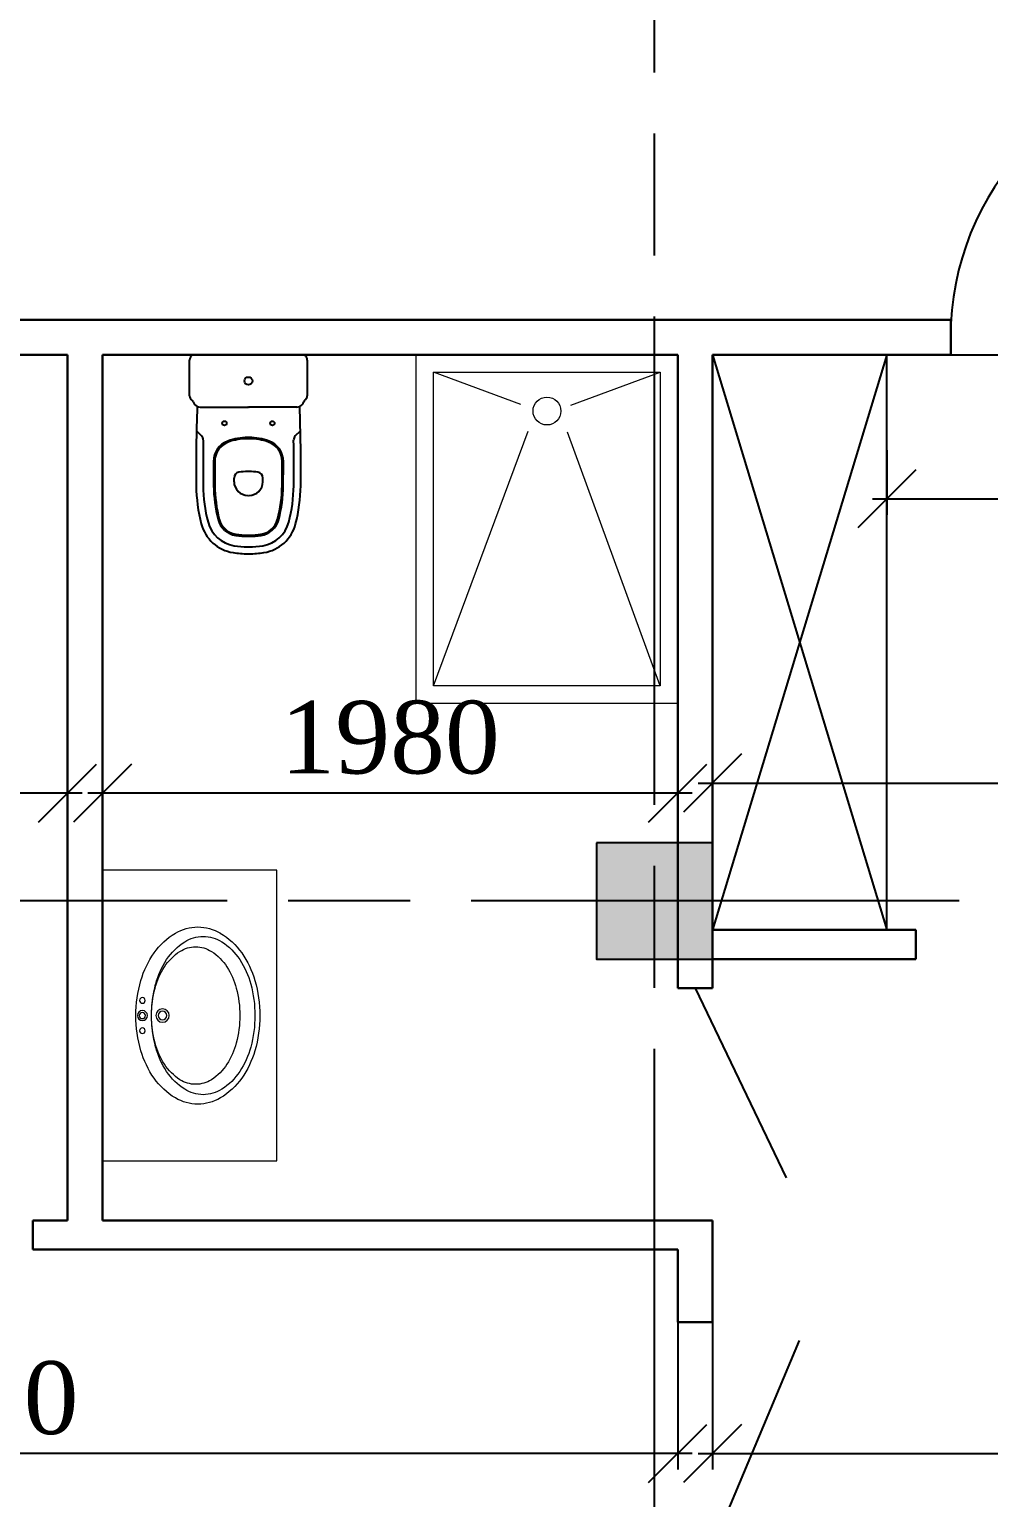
# Model space of a CAD drawing. Header units: inches. Extents: x 2870606 to 3671143, y -733551 to -473558.
# Drawn here: x 3320420 to 3323722, y -514477 to -509423 of the extents above; entities that cross this region are included whole.
import ezdxf

# ---------------------------------------------------------------- set-up
doc = ezdxf.new("R2010")
doc.units = ezdxf.units.IN
doc.header["$MEASUREMENT"] = 0
doc.linetypes.add('ACAD_ISO08W100', pattern=[36, 24, -3, 6, -3])
doc.layers.add('_0', color=7, linetype='Continuous', lineweight=25)
doc.layers.add('SANFURN', color=140, linetype='Continuous')
doc.styles.add('J~stule', font='dutch.ttf')
doc.dimstyles.new('J~style', dxfattribs={"dimscale": 100, "dimtxt": 2.5, "dimasz": 2, "dimexe": 0.55, "dimexo": 0.725, "dimtad": 1, "dimdec": 0, "dimdsep": 46, "dimtxsty": 'J~stule', "dimblk": 'OBLIQUE', "dimcen": 2, "dimdle": 0.5, "dimadec": 0, "dimazin": 0, "dimtfac": 1, "dimtdec": 0, "dimtmove": 0, "dimatfit": 3, "dimfxl": 1, "dimarcsym": 0})

# ---------------------------------------------------------------- blocks, each defined once
blk = doc.blocks.new('uouyotyolt')
at = {"layer": 'SANFURN', "lineweight": 15}
for p, q in [((2860162.5, 280610.8), (2860049, 280918.8)), ((2861129, 280918.8), (2860255.1, 280599.2)), ((2861129, 280138.8), (2860252.6, 280464.1)), ((2860160.6, 280439.1), (2860049, 280138.8))]:
    blk.add_line(p, q, dxfattribs=at)
for points in [[(2859989, 280078.8), (2859989, 280978.8), (2861189, 280978.8), (2861189, 280078.8)], [(2860049, 280138.8), (2860049, 280918.8), (2861129, 280918.8), (2861129, 280138.8)]]:
    blk.add_lwpolyline(points, close=True, dxfattribs=at)
blk.add_circle((2860182.8, 280528.8), 48, dxfattribs=at)
blk = doc.blocks.new('cu')
at = {"layer": '_0'}
for p, q in [((0, 0), (0, 186.3)), ((18.2, 200), (141, 200)), ((180, 164), (180, 0)), ((279, 158.9), (261.5, 176.4)), ((0, -2.5), (0, 0)), ((180, -2.5), (180, 0)), ((437, 47), (424.3, 47)), ((0, -5), (0, -2.5)), ((0, -191.3), (0, -5)), ((180, -2.5), (180, -5)), ((180, -169), (180, -5)), ((437, -52), (424.3, -52)), ((279, -163.9), (261.5, -181.4)), ((141, -205), (18.2, -205))]:
    blk.add_line(p, q, dxfattribs=at)
for centre, radius in [((236, 80), 7.5), ((90.2, -2.5), 13.5), ((90.2, -2.5), 13.5), ((236, -85), 7.5)]:
    blk.add_circle(centre, radius, dxfattribs=at)
for centre, radius, start, end in [((8, 186.3), 8, 155.2115, 180), ((18.2, 180), 20, 90, 150.9831), ((141, 181), 19, 34.9372, 90), ((164.8, 197.6), 10, 214.9372, 253.7848), ((155, 164), 25, 23.3776, 73.7848), ((383, -5322.3), 5500, 89.2905, 92.1362), ((155, 164), 25, 360, 23.3776), ((293.1, 173), 20, 225, 270.9364), ((383, -5322.3), 5476, 89.2905, 90.9364), ((444.2, -372.6), 526, 75.4605, 89.2905), ((444.2, -372.6), 550, 75.4605, 89.2905), ((548.7, 30), 134, 8.8162, 75.4605), ((367.5, 42.7), 75, 90.1648, 160.016), ((367.5, 42.7), 71, 90.1648, 160.016), ((383, -5322.3), 5440, 89.2905, 90.1648), ((383, -5322.3), 5436, 89.2905, 90.1648), ((444.2, -372.6), 490, 75.4605, 89.2905), ((444.2, -372.6), 486, 75.4605, 89.2905), ((548.7, 30), 74, 8.8162, 75.4605), ((548.7, 30), 110, 8.8162, 75.4605), ((485, 0), 200, 160.016, 180), ((485, 0), 196, 160.016, 180), ((548.7, 30), 70, 8.8162, 75.4605), ((355, 0), 330, 0, 8.8162), ((485, 0), 200, 180, 180.7162), ((485, 0), 196, 180, 180.7308), ((582, 0), 180, 170.2849, 180), ((424.3, 27), 20, 90, 170.2849), ((437, 0), 47, 0, 90), ((437, 0), 47, 356.9509, 0), ((355, 0), 266, 0, 8.8162), ((355, 0), 266, 359.4615, 0), ((355, 0), 270, 0, 8.8162), ((355, 0), 270, 359.4695, 0), ((355, 0), 306, 0, 8.8162), ((355, 0), 306, 359.5319, 0), ((485, -5), 200, 179.2838, 180), ((485, -5), 200, 180, 199.984), ((485, -5), 196, 179.2692, 180), ((485, -5), 196, 180, 199.984), ((582, 0), 180, 180, 180.7958), ((582, -5), 180, 179.2042, 180), ((582, -5), 180, 180, 189.7151), ((424.3, -32), 20, 189.7151, 270), ((437, -5), 47, 270, 0), ((437, -5), 47, 0, 3.0491), ((548.7, -35), 70, 284.5395, 351.1838), ((548.7, -35), 74, 284.5395, 351.1838), ((355, -5), 266, 351.1838, 0), ((355, -5), 266, 0, 0.5385), ((355, -5), 270, 351.1838, 0), ((355, -5), 270, 0, 0.5305), ((355, -5), 306, 351.1838, 0), ((355, -5), 306, 0, 0.4681), ((355, -5), 330, 351.1838, 0), ((355, 0), 330, 359.5659, 0), ((355, -5), 330, 0, 0.4341), ((367.5, -47.7), 75, 199.984, 269.8352), ((367.5, -47.7), 71, 199.984, 269.8352), ((548.7, -35), 110, 284.5395, 351.1838), ((548.7, -35), 134, 284.5395, 351.1838), ((383, 5317.3), 5436, 269.8352, 270.7095), ((383, 5317.3), 5440, 269.8352, 270.7095), ((444.2, 367.6), 486, 270.7095, 284.5395), ((444.2, 367.6), 490, 270.7095, 284.5395), ((444.2, 367.6), 526, 270.7095, 284.5395), ((8, -191.3), 8, 180, 204.7885), ((18.2, -185), 20, 209.0169, 270), ((141, -186), 19, 270, 325.0628), ((164.8, -202.6), 10, 106.2152, 145.0628), ((155, -169), 25, 286.2152, 336.6224), ((155, -169), 25, 336.6224, 0), ((383, 5317.3), 5500, 267.8638, 270.7095), ((293.1, -178), 20, 89.0636, 135), ((383, 5317.3), 5476, 269.0636, 270.7095), ((444.2, 367.6), 550, 270.7095, 284.5395)]:
    blk.add_arc(centre, radius, start, end, dxfattribs=at)
blk = doc.blocks.new('ITYIR6')
at = {"lineweight": 13, "elevation": -58.9}
blk.add_lwpolyline([(2899772.1, 225462.1), (2899772.1, 224862.1), (2898772.1, 224862.1), (2898772.1, 225462.1)], dxfattribs=at)
at = {"lineweight": 13}
for centre, radius in [((2899219.9, 225324.7, -58.9), 9.72), ((2899272.1, 225324.7, -58.9), 17.3), ((2899272.1, 225324.7, -58.9), 10.5), ((2899324.1, 225324.7, -58.9), 9.72), ((2899272.1, 225255.3, -58.9), 23.1), ((2899272.1, 225255.3, -58.9), 14.7)]:
    blk.add_circle(centre, radius, dxfattribs=at)
for centre, radius, start, end in [((2899240.6, 225021.4, -58.9), 321.1, 106.1623, 124.9793), ((2899272.1, 224912.8, -58.9), 434.2, 90, 106.1623), ((2899272.1, 224912.8, -58.9), 434.2, 73.8377, 90), ((2899303.6, 225021.4, -58.9), 321.1, 55.0207, 73.8377), ((2899192.5, 225090.2, -58.9), 237.1, 124.9793, 149.3739), ((2899240.4, 224994.9, -58.9), 294.2, 105.1466, 123.1651), ((2899243.9, 225032.2, -58.9), 257.5, 104.9001, 122.7157), ((2899272.1, 224878, -58.9), 415.4, 90, 105.1466), ((2899272.1, 224926.1, -58.9), 367.3, 90, 104.9001), ((2899272.1, 224926.1, -58.9), 367.3, 75.0999, 90), ((2899272.1, 224878, -58.9), 415.4, 74.8534, 90), ((2899300.3, 225032.2, -58.9), 257.5, 57.2843, 75.0999), ((2899303.7, 224994.9, -58.9), 294.2, 56.8349, 74.8534), ((2899351.7, 225090.2, -58.9), 237.1, 30.6261, 55.0207), ((2899119, 225133.7, -58.9), 151.8, 149.3739, 180), ((2899192.1, 225068.8, -58.9), 205.9, 123.1651, 147.6324), ((2899200.8, 225099.1, -58.9), 177.9, 122.7157, 147.1854), ((2899343.3, 225099.1, -58.9), 177.9, 32.8146, 57.2843), ((2899352, 225068.8, -58.9), 205.9, 32.3676, 56.8349), ((2899425.1, 225133.7, -58.9), 151.8, 0, 30.6261), ((2899118.7, 225115.4, -58.9), 119, 147.6324, 180), ((2899135.5, 225141.3, -58.9), 100.1, 147.1854, 180), ((2899408.7, 225141.3, -58.9), 100.1, 0, 32.8146), ((2899425.4, 225115.4, -58.9), 119, 0, 32.3676), ((2899119, 225133.7, -58.9), 151.8, 180, 210.6261), ((2899118.7, 225115.4, -58.9), 119, 180, 212.3676), ((2899135.5, 225141.3, -58.9), 100.1, 180, 212.8146), ((2899408.7, 225141.3, -58.9), 100.1, 327.1854, 0), ((2899425.4, 225115.4, -58.9), 119, 327.6324, 0), ((2899425.1, 225133.7, -58.9), 151.8, 329.3739, 0), ((2899200.8, 225183.4, -58.9), 177.9, 212.8146, 237.2843), ((2899343.3, 225183.4, -58.9), 177.9, 302.7157, 327.1854), ((2899192.5, 225177.2, -58.9), 237.1, 210.6261, 235.0207), ((2899192.1, 225161.9, -58.9), 205.9, 212.3676, 236.8349), ((2899243.9, 225250.4, -58.9), 257.5, 237.2843, 255.0999), ((2899300.3, 225250.4, -58.9), 257.5, 284.9001, 302.7157), ((2899352, 225161.9, -58.9), 205.9, 303.1651, 327.6324), ((2899351.7, 225177.2, -58.9), 237.1, 304.9793, 329.3739), ((2899240.6, 225246, -58.9), 321.1, 235.0207, 253.8377), ((2899240.4, 225235.8, -58.9), 294.2, 236.8349, 254.8534), ((2899272.1, 225356.5, -58.9), 367.3, 255.0999, 270), ((2899272.1, 225356.5, -58.9), 367.3, 270, 284.9001), ((2899303.7, 225235.8, -58.9), 294.2, 285.1466, 303.1651), ((2899303.6, 225246, -58.9), 321.1, 286.1623, 304.9793), ((2899272.1, 225354.6, -58.9), 434.2, 253.8377, 270), ((2899272.1, 225352.7, -58.9), 415.4, 254.8534, 270), ((2899272.1, 225352.7, -58.9), 415.4, 270, 285.1466), ((2899272.1, 225354.6, -58.9), 434.2, 270, 286.1623)]:
    blk.add_arc(centre, radius, start, end, dxfattribs=at)
blk = doc.blocks.new('_Oblique')
at = {"color": 0, "linetype": 'ByBlock', "lineweight": -2}
blk.add_line((-0.5, -0.5), (0.5, 0.5), dxfattribs=at)
blk = doc.blocks.new('*D547')
at = {"color": 0, "lineweight": -2, "transparency": 16777216}
for p, q in [((3317772, -513695.6), (3317772, -514380.2)), ((3322652, -513695.6), (3322652, -514380.2)), ((3322702, -514325.2), (3317722, -514325.2))]:
    blk.add_line(p, q, dxfattribs=at)
at = {"layer": 'Defpoints', "color": 0, "lineweight": 35, "transparency": 16777216}
for p in [(3317772, -513623.1), (3322652, -513623.1), (3317772, -514325.2)]:
    blk.add_point(p, dxfattribs=at)
at = {"color": 0, "lineweight": -2, "transparency": 16777216, "xscale": 200, "yscale": 200, "zscale": 200, "rotation": 180}
blk.add_blockref('_Oblique', (3317772, -514325.2), dxfattribs=at)
at = {"color": 0, "lineweight": -2, "transparency": 16777216, "xscale": 200, "yscale": 200, "zscale": 200}
blk.add_blockref('_Oblique', (3322652, -514325.2), dxfattribs=at)
at = {"color": 0, "transparency": 16777216, "insert": (3320212, -514135), "char_height": 250, "attachment_point": 5, "style": 'J~stule'}
blk.add_mtext('4880', dxfattribs=at)
blk = doc.blocks.new('*D548')
at = {"color": 0, "lineweight": -2, "transparency": 16777216}
for p, q in [((3322772, -513770.6), (3322772, -514380.2)), ((3327372, -513770.6), (3327372, -514380.2)), ((3322722, -514325.2), (3327422, -514325.2))]:
    blk.add_line(p, q, dxfattribs=at)
at = {"layer": 'Defpoints', "color": 0, "lineweight": 35, "transparency": 16777216}
for p in [(3322772, -513698.1), (3327372, -513698.1), (3327372, -514325.2)]:
    blk.add_point(p, dxfattribs=at)
at = {"color": 0, "lineweight": -2, "transparency": 16777216, "xscale": 200, "yscale": 200, "zscale": 200, "rotation": 180}
blk.add_blockref('_Oblique', (3322772, -514325.2), dxfattribs=at)
at = {"color": 0, "lineweight": -2, "transparency": 16777216, "xscale": 200, "yscale": 200, "zscale": 200}
blk.add_blockref('_Oblique', (3327372, -514325.2), dxfattribs=at)
at = {"color": 0, "transparency": 16777216, "insert": (3325072, -514135.2), "char_height": 250, "attachment_point": 5, "style": 'J~stule'}
blk.add_mtext('4600', dxfattribs=at)
blk = doc.blocks.new('*D550')
at = {"color": 0, "lineweight": -2, "transparency": 16777216}
for p, q in [((3324263.8, -518273.1), (3324263.8, -510493.1)), ((3323550.6, -510543.1), (3324318.8, -510543.1)), ((3323944.5, -518223.1), (3324318.8, -518223.1))]:
    blk.add_line(p, q, dxfattribs=at)
at = {"layer": 'Defpoints', "color": 0, "lineweight": 35, "transparency": 16777216}
for p in [(3323478.1, -510543.1), (3324263.8, -510543.1), (3323872, -518223.1)]:
    blk.add_point(p, dxfattribs=at)
at = {"color": 0, "lineweight": -2, "transparency": 16777216, "xscale": 200, "yscale": 200, "zscale": 200}
for p, rotation in [((3324263.8, -510543.1), 90), ((3324263.8, -518223.1), 270)]:
    blk.add_blockref('_Oblique', p, dxfattribs=dict(at, rotation=rotation))
at = {"color": 0, "transparency": 16777216, "insert": (3324073.7, -513946.7), "char_height": 250, "attachment_point": 5, "rotation": 90, "style": 'J~stule'}
blk.add_mtext('7680', dxfattribs=at)
blk = doc.blocks.new('*D551')
at = {"color": 0, "lineweight": -2, "transparency": 16777216}
for p, q in [((3320672, -512150.6), (3320672, -511997.5)), ((3322652, -512150.6), (3322652, -511997.5)), ((3322702, -512052.5), (3320622, -512052.5))]:
    blk.add_line(p, q, dxfattribs=at)
at = {"layer": 'Defpoints', "color": 0, "lineweight": 35, "transparency": 16777216}
for p in [(3320672, -512052.5), (3320672, -512223.1), (3322652, -512223.1)]:
    blk.add_point(p, dxfattribs=at)
at = {"color": 0, "lineweight": -2, "transparency": 16777216, "xscale": 200, "yscale": 200, "zscale": 200, "rotation": 180}
blk.add_blockref('_Oblique', (3320672, -512052.5), dxfattribs=at)
at = {"color": 0, "lineweight": -2, "transparency": 16777216, "xscale": 200, "yscale": 200, "zscale": 200}
blk.add_blockref('_Oblique', (3322652, -512052.5), dxfattribs=at)
at = {"color": 0, "transparency": 16777216, "insert": (3321662, -511861.4), "char_height": 250, "attachment_point": 5, "style": 'J~stule'}
blk.add_mtext('1980', dxfattribs=at)
blk = doc.blocks.new('*D552')
at = {"color": 0, "lineweight": -2, "transparency": 16777216}
for p, q in [((3318292, -512053.4), (3318292, -511997.5)), ((3320552, -512160.8), (3320552, -511997.5)), ((3320602, -512052.5), (3318242, -512052.5))]:
    blk.add_line(p, q, dxfattribs=at)
at = {"layer": 'Defpoints', "color": 0, "lineweight": 35, "transparency": 16777216}
for p in [(3318292, -512052.5), (3318292, -512125.9), (3320552, -512233.3)]:
    blk.add_point(p, dxfattribs=at)
at = {"color": 0, "lineweight": -2, "transparency": 16777216, "xscale": 200, "yscale": 200, "zscale": 200, "rotation": 180}
blk.add_blockref('_Oblique', (3318292, -512052.5), dxfattribs=at)
at = {"color": 0, "lineweight": -2, "transparency": 16777216, "xscale": 200, "yscale": 200, "zscale": 200}
blk.add_blockref('_Oblique', (3320552, -512052.5), dxfattribs=at)
at = {"color": 0, "transparency": 16777216, "insert": (3319422, -511862.4), "char_height": 250, "attachment_point": 5, "style": 'J~stule'}
blk.add_mtext('2260', dxfattribs=at)
blk = doc.blocks.new('*D556')
at = {"color": 0, "lineweight": -2, "transparency": 16777216}
for p, q in [((3323372, -510872.1), (3323372, -511094.4)), ((3325022, -510872.1), (3325022, -511094.4)), ((3323322, -511039.4), (3325072, -511039.4))]:
    blk.add_line(p, q, dxfattribs=at)
at = {"layer": 'Defpoints', "color": 0, "lineweight": 35, "transparency": 16777216}
for p in [(3323372, -510799.6, -51.2), (3325022, -510799.6, 94.1), (3325022, -511039.4)]:
    blk.add_point(p, dxfattribs=at)
at = {"color": 0, "lineweight": -2, "transparency": 16777216, "xscale": 200, "yscale": 200, "zscale": 200, "rotation": 180}
blk.add_blockref('_Oblique', (3323372, -511039.4), dxfattribs=at)
at = {"color": 0, "lineweight": -2, "transparency": 16777216, "xscale": 200, "yscale": 200, "zscale": 200}
blk.add_blockref('_Oblique', (3325022, -511039.4), dxfattribs=at)
at = {"color": 0, "transparency": 16777216, "insert": (3324197, -510846.7), "char_height": 250, "attachment_point": 5, "style": 'J~stule'}
blk.add_mtext('1650', dxfattribs=at)
blk = doc.blocks.new('*D557')
at = {"color": 0, "lineweight": -2, "transparency": 16777216}
for p, q in [((3322772, -511938.8), (3322772, -512072.4)), ((3327372, -511938.8), (3327372, -512072.4)), ((3322722, -512017.4), (3327422, -512017.4))]:
    blk.add_line(p, q, dxfattribs=at)
at = {"layer": 'Defpoints', "color": 0, "lineweight": 35, "transparency": 16777216}
for p in [(3322772, -511866.3), (3327372, -511866.3), (3327372, -512017.4)]:
    blk.add_point(p, dxfattribs=at)
at = {"color": 0, "lineweight": -2, "transparency": 16777216, "xscale": 200, "yscale": 200, "zscale": 200, "rotation": 180}
blk.add_blockref('_Oblique', (3322772, -512017.4), dxfattribs=at)
at = {"color": 0, "lineweight": -2, "transparency": 16777216, "xscale": 200, "yscale": 200, "zscale": 200}
blk.add_blockref('_Oblique', (3327372, -512017.4), dxfattribs=at)
at = {"color": 0, "transparency": 16777216, "insert": (3325072, -511827.4), "char_height": 250, "attachment_point": 5, "style": 'J~stule'}
blk.add_mtext('4600', dxfattribs=at)

msp = doc.modelspace()

# ---------------------------------------------------------------- hatches: boundary and pattern name
h = msp.add_hatch(color=256)
h.dxf.hatch_style = 1
h.paths.add_polyline_path([(3322772.01, -512623.13), (3322772.01, -512223.13), (3322372.01, -512223.13), (3322372.01, -512623.13)])

# ---------------------------------------------------------------- linework, layer by layer
at = {"color": 252, "linetype": 'ACAD_ISO08W100', "ltscale": 70}
for p, q in [((3322572.01, -524692.02), (3322572.01, -496403.85)), ((3366460.93, -512423.13), (3300567.24, -512423.13))]:
    msp.add_line(p, q, dxfattribs=at)
at = {"lineweight": 30}
for p, q in [((3323591.65, -510423.13, 35.22), (3323591.65, -510543.13, 35.22)), ((3320552.01, -513523.09), (3320552.01, -510543.13)), ((3322652.01, -510543.13), (3320672.01, -510543.13)), ((3320672.01, -513523.09), (3320672.01, -510543.13)), ((3322652.01, -512723.13), (3322652.01, -510543.13)), ((3323591.65, -510543.13), (3322772.01, -510543.13)), ((3322772.01, -512723.13), (3322772.01, -510543.13)), ((3322772.01, -512523.13), (3323471.65, -512523.13)), ((3323471.65, -512523.13), (3323471.65, -512623.13)), ((3322772.01, -512623.13), (3323471.65, -512623.13)), ((3322652.01, -512723.13), (3322772.01, -512723.13)), ((3320552.01, -513523.09), (3320432.01, -513523.09)), ((3320432.01, -513523.09), (3320432.01, -513623.09)), ((3322772.01, -513523.09), (3320672.01, -513523.09)), ((3322772.01, -513873.09), (3322772.01, -513523.09)), ((3322652.01, -513623.09), (3320432.01, -513623.09)), ((3322652.01, -513873.09), (3322652.01, -513623.09)), ((3322772.01, -513873.09), (3322652.01, -513873.09))]:
    msp.add_line(p, q, dxfattribs=at)
for q in [(3323372.01, -510543.13, -58.88), (3322772.01, -512523.13)]:
    msp.add_line((3323372.01, -512523.13), q)
at = {"color": 0}
for p, q in [((3322712.01, -512723.13), (3323025.01, -513376.73)), ((3322712.01, -514793.09), (3323071.51, -513936.42))]:
    msp.add_line(p, q, dxfattribs=at)
at = {"lineweight": 30}
for points in [[(3323591.65, -510423.13), (3314311.65, -510423.13)], [(3320552.01, -510543.13), (3318292.01, -510543.13)]]:
    msp.add_lwpolyline(points, dxfattribs=at)
msp.add_lwpolyline([(3323372.01, -510543.13), (3322772.01, -512523.13)])
at = {"elevation": -58.88}
msp.add_lwpolyline([(3322772.01, -510543.13), (3323372.01, -512523.13)], dxfattribs=at)
msp.add_lwpolyline([(3322372.01, -512223.13), (3322372.01, -512623.13), (3322772.01, -512623.13), (3322772.01, -512223.13)], close=True)
msp.add_arc((3324540.04, -510479.79, -23.65), 948.4, 92.92496, 180.20197)

# ---------------------------------------------------------------- block references
at = {"rotation": 269.9999986392983}
msp.add_blockref('cu', (3321177.01, -510543.13), dxfattribs=at)
at = {"color": 1, "rotation": 270}
msp.add_blockref('uouyotyolt', (3041673.18, 2349445.86), dxfattribs=at)
at = {"color": 1, "xscale": -1, "rotation": 90}
msp.add_blockref('ITYIR6', (3546134.15, 2386454.26, 58.88), dxfattribs=at)

# ---------------------------------------------------------------- dimensions: what is measured, and where the dimension line sits
dim = msp.add_linear_dim(base=(3324263.84, -510543.13), p1=(3323872.01, -518223.13), p2=(3323478.08, -510543.13), angle=90, dimstyle='J~style', override={"dimdec": 1, "dimtdec": 1})
dim.commit()
dim.dimension.update_dxf_attribs({"geometry": '*D550', "text_midpoint": (3324263.84, -513946.68), "dimtype": 160})
for base, p1, p2, picture, middle in [((3325022.01, -511039.42), (3323372.01, -510799.59, -51.25), (3325022.01, -510799.59, 94.1), '*D556', (3324197.01, -510846.72)), ((3327372.01, -512017.38), (3322772.01, -511866.29), (3327372.01, -511866.29), '*D557', (3325072.01, -511827.37)), ((3318292.01, -512052.46), (3320552.01, -512233.32), (3318292.01, -512125.93), '*D552', (3319422.01, -511862.44)), ((3320672.01, -512052.46), (3322652.01, -512223.13), (3320672.01, -512223.13), '*D551', (3321662.01, -511861.4)), ((3317772.01, -514325.18), (3322652.01, -513623.09), (3317772.01, -513623.09), '*D547', (3320212.01, -514134.99)), ((3327372.01, -514325.18), (3322772.01, -513698.09), (3327372.01, -513698.09), '*D548', (3325072.01, -514135.16))]:
    dim = msp.add_linear_dim(base=base, p1=p1, p2=p2, dimstyle='J~style', override={"dimdec": 1, "dimtdec": 1})
    dim.commit()
    dim.dimension.update_dxf_attribs({"geometry": picture, "text_midpoint": middle})

doc.saveas('drawing.dxf')
